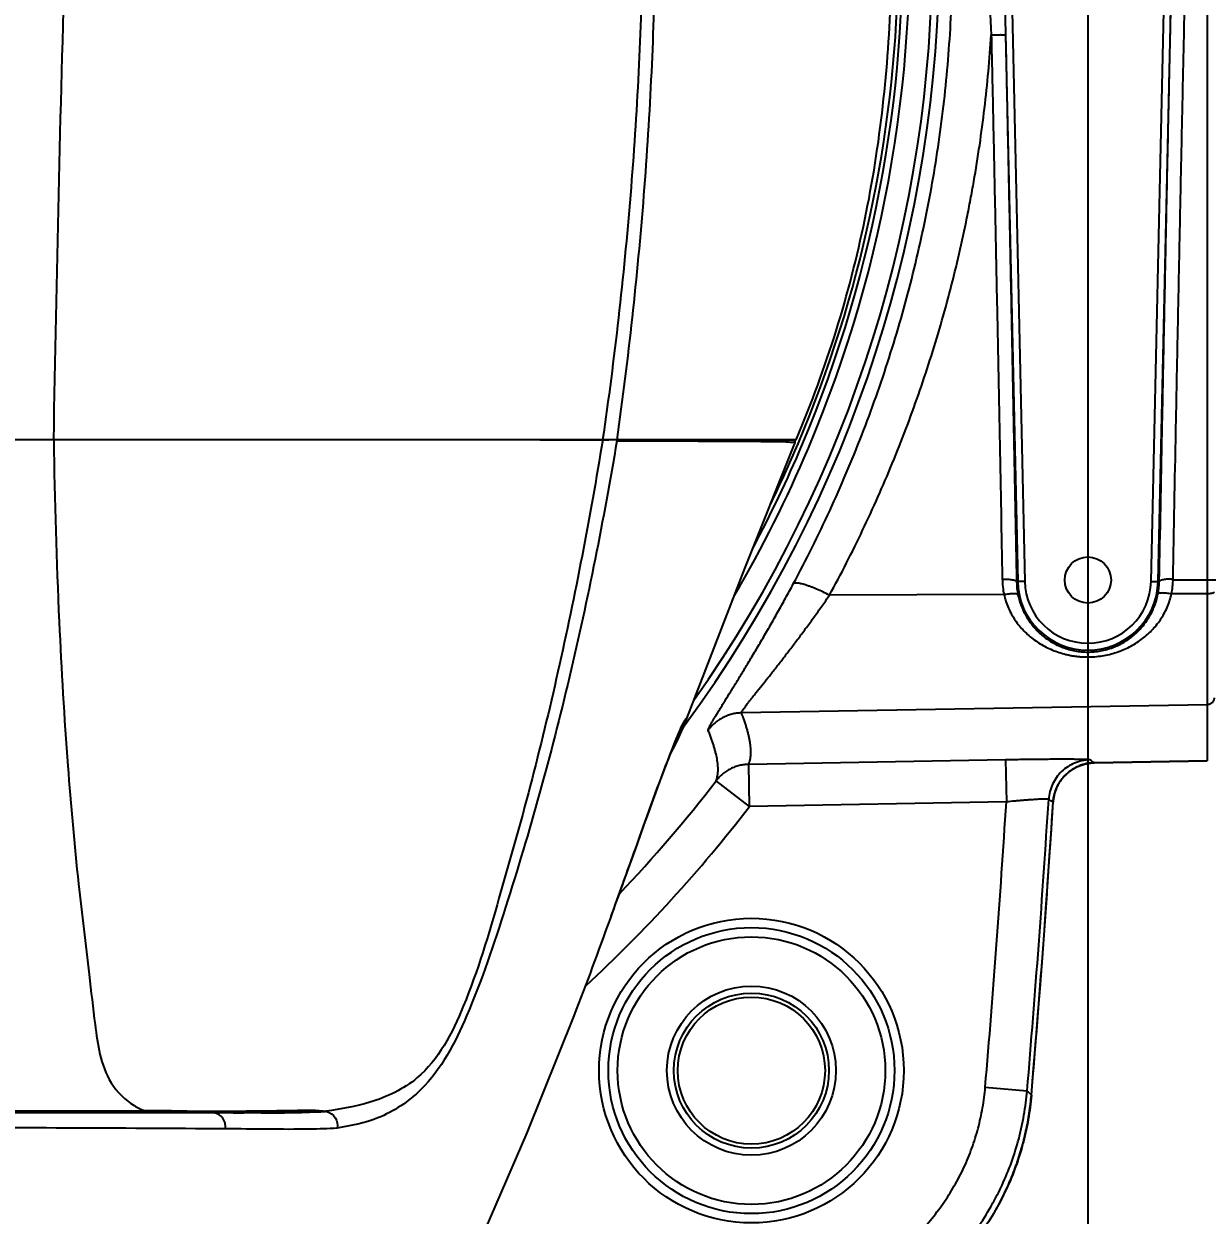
# Model space of a CAD drawing. Header units: millimetres. Extents: x 4086 to 8300, y 123 to 1549.
# Drawn here: x 7036.14 to 7057.24, y 435.42 to 456.67 of the extents above; entities that cross this region are included whole.
import ezdxf

# ---------------------------------------------------------------- set-up
doc = ezdxf.new("R2010")
doc.units = ezdxf.units.MM
doc.layers.add('外形图', color=7, linetype='Continuous')
doc.layers.add('尺寸标注', color=7, linetype='Continuous')
doc.styles.add('思源黑', font='SourceHanSansCN-Normal.ttf')
doc.dimstyles.new('尺寸标注_1_4比例', dxfattribs={"dimtxt": 7, "dimasz": 6, "dimexe": 2, "dimexo": 1.5, "dimgap": 1, "dimtad": 1, "dimdec": 1, "dimlfac": 4, "dimdsep": 46, "dimtxsty": '思源黑', "dimcen": 0.09, "dimadec": 0, "dimazin": 0, "dimtp": 0.01, "dimtm": 0.01, "dimtfac": 1, "dimtdec": 1, "dimtofl": 0, "dimtmove": 0, "dimatfit": 3, "dimfxl": 1, "dimtolj": 1, "dimarcsym": 0})

# ---------------------------------------------------------------- blocks, each defined once
blk = doc.blocks.new('*D761')
at = {"layer": 'Defpoints', "color": 0}
for p in [(7055.112, 469.247), (7016.612, 423.975), (7055.112, 413.097)]:
    blk.add_point(p, dxfattribs=at)
at = {"layer": '尺寸标注', "color": 0, "lineweight": -2}
for p, q in [((7055.112, 467.747), (7055.112, 411.097)), ((7016.612, 422.475), (7016.612, 411.097)), ((7022.612, 413.097), (7049.112, 413.097))]:
    blk.add_line(p, q, dxfattribs=at)
at = {"layer": '尺寸标注', "color": 0}
for points in [[(7022.612, 414.097), (7022.612, 412.097), (7016.612, 413.097)], [(7049.112, 412.097), (7049.112, 414.097), (7055.112, 413.097)]]:
    blk.add_solid(points, dxfattribs=at)
at = {"layer": '尺寸标注', "color": 0, "insert": (7035.862, 417.659), "char_height": 7, "attachment_point": 5, "style": '思源黑'}
blk.add_mtext('\\A1;154', dxfattribs=at)
blk = doc.blocks.new('*D762')
at = {"layer": 'Defpoints', "color": 0}
for p in [(7055.112, 469.252), (7055.112, 446.747), (7087.838, 446.747)]:
    blk.add_point(p, dxfattribs=at)
at = {"layer": '尺寸标注', "color": 0, "lineweight": -2}
for p, q in [((7056.612, 469.252), (7089.838, 469.252)), ((7087.838, 463.252), (7087.838, 452.747)), ((7056.612, 446.747), (7089.838, 446.747))]:
    blk.add_line(p, q, dxfattribs=at)
at = {"layer": '尺寸标注', "color": 0}
for points in [[(7088.838, 463.252), (7086.838, 463.252), (7087.838, 469.252)], [(7086.838, 452.747), (7088.838, 452.747), (7087.838, 446.747)]]:
    blk.add_solid(points, dxfattribs=at)
at = {"layer": '尺寸标注', "color": 0, "insert": (7083.214, 457.999), "char_height": 7, "attachment_point": 5, "rotation": 90, "style": '思源黑'}
blk.add_mtext('\\A1;90', dxfattribs=at)

msp = doc.modelspace()

# ---------------------------------------------------------------- linework, layer by layer
at = {"layer": '外形图'}
for p, q in [((7057.2393, 472.4718), (7057.2393, 443.5217)), ((7053.7471, 457.4449), (7053.9852, 446.7218)), ((7056.239, 446.7218), (7056.477, 457.4449)), ((7056.3639, 446.719), (7056.6019, 457.4421)), ((7053.6437, 456.4698), (7053.8602, 446.719)), ((7049.911, 449.2468), (7050.0178, 449.508)), ((7049.901, 449.2468), (7035.2829, 449.2468)), ((7045.3439, 449.2468), (7046.5674, 449.2468)), ((7048.2803, 449.2468), (7049.911, 449.2468)), ((7049.8918, 449.1996), (7049.901, 449.2468)), ((7053.9852, 446.7218), (7053.8397, 446.7185)), ((7056.239, 446.7218), (7056.3854, 446.7185)), ((7053.6163, 446.4871), (7050.504, 446.4758)), ((7057.2393, 446.5003), (7056.6023, 446.498)), ((7057.2393, 444.5217), (7048.9351, 444.3768)), ((7047.8939, 444.1798), (7047.9072, 444.2051)), ((7047.9072, 444.2051), (7047.9096, 444.2095)), ((7047.6691, 443.6453), (7047.7451, 443.7887)), ((7053.6457, 443.539), (7049.0642, 443.459)), ((7049.0772, 442.7093), (7049.0642, 443.459)), ((7053.6457, 443.539), (7053.6588, 442.7893)), ((7055.2275, 443.4866), (7057.2393, 443.5217)), ((7057.2393, 443.5217), (7055.2275, 443.4866)), ((7049.0772, 442.7093), (7048.4818, 443.1652)), ((7053.6588, 442.7893), (7049.0772, 442.7093)), ((7045.947, 438.9643), (7045.9519, 438.9766)), ((7053.2818, 437.7018), (7054.0289, 437.6385)), ((7054.1048, 437.561), (7054.0289, 437.6385)), ((7038.1032, 437.2789), (7038.2929, 437.2794)), ((7041.4731, 437.2777), (7041.5255, 437.2714)), ((7039.4994, 437.2468), (7034.0641, 437.2468))]:
    msp.add_line(p, q, dxfattribs=at)
for points in [[(7047.9191, 444.167), (7048.0314, 444.4598), (7048.9934, 446.9496), (7049.8918, 449.1997)], [(7047.7296, 443.7984), (7047.775, 443.9101), (7047.8172, 444.0107), (7047.8551, 444.0973), (7047.8865, 444.1647), (7047.8939, 444.1798)], [(7047.7451, 443.7887), (7047.8123, 443.9237), (7047.8681, 444.0443), (7047.9118, 444.1484), (7047.919, 444.1669)], [(7047.0479, 441.9587), (7047.1265, 442.1776), (7047.202, 442.3871), (7047.2742, 442.5866), (7047.3429, 442.7755), (7047.4079, 442.9528), (7047.4687, 443.1174), (7047.5256, 443.2698), (7047.5796, 443.4128), (7047.6315, 443.5486), (7047.6816, 443.6774), (7047.7296, 443.7984)], [(7054.4921, 442.7843), (7054.4928, 442.7938), (7054.4936, 442.8034), (7054.4945, 442.8131), (7054.4956, 442.8227), (7054.4967, 442.8324), (7054.498, 442.842), (7054.4995, 442.8517), (7054.501, 442.8613), (7054.5027, 442.8709), (7054.5045, 442.8805), (7054.5065, 442.8901), (7054.5085, 442.8996), (7054.5107, 442.9091), (7054.513, 442.9186), (7054.5154, 442.928), (7054.5179, 442.9374), (7054.5206, 442.9468), (7054.5234, 442.9561), (7054.5263, 442.9654), (7054.5293, 442.9746), (7054.5324, 442.9837), (7054.5356, 442.9929), (7054.539, 443.0019), (7054.5425, 443.011), (7054.5461, 443.02), (7054.5498, 443.0289), (7054.5537, 443.0379), (7054.5576, 443.0467), (7054.5617, 443.0555), (7054.5659, 443.0643), (7054.5702, 443.073), (7054.5746, 443.0817), (7054.5791, 443.0903), (7054.5838, 443.0989), (7054.5885, 443.1073), (7054.5934, 443.1158), (7054.5983, 443.1241), (7054.6034, 443.1324), (7054.6086, 443.1406), (7054.6138, 443.1487), (7054.6192, 443.1568), (7054.6247, 443.1648), (7054.6303, 443.1727), (7054.636, 443.1806), (7054.6418, 443.1884), (7054.6477, 443.1961), (7054.6537, 443.2038), (7054.6598, 443.2114), (7054.666, 443.2189), (7054.6723, 443.2263), (7054.6787, 443.2336), (7054.6852, 443.2409), (7054.6918, 443.248), (7054.6985, 443.2551), (7054.7053, 443.2621), (7054.7121, 443.269), (7054.719, 443.2758), (7054.726, 443.2825), (7054.7331, 443.2891), (7054.7403, 443.2956), (7054.7476, 443.302), (7054.7549, 443.3083), (7054.7624, 443.3145), (7054.7699, 443.3207), (7054.7775, 443.3267), (7054.7852, 443.3327), (7054.793, 443.3385), (7054.8008, 443.3443), (7054.8087, 443.35), (7054.8167, 443.3555), (7054.8248, 443.361), (7054.833, 443.3663), (7054.8412, 443.3715), (7054.8494, 443.3767), (7054.8577, 443.3817), (7054.8661, 443.3866), (7054.8746, 443.3914), (7054.8831, 443.3961), (7054.8916, 443.4006), (7054.9002, 443.4051), (7054.9089, 443.4094), (7054.9177, 443.4137), (7054.9265, 443.4178), (7054.9353, 443.4218), (7054.9442, 443.4257), (7054.9532, 443.4295), (7054.9622, 443.4332), (7054.9713, 443.4367), (7054.9804, 443.4401), (7054.9895, 443.4434), (7054.9987, 443.4466), (7055.0079, 443.4497), (7055.0171, 443.4527), (7055.0264, 443.4555), (7055.0357, 443.4582), (7055.0451, 443.4608), (7055.0544, 443.4632), (7055.0639, 443.4656), (7055.0733, 443.4678), (7055.0828, 443.4699), (7055.0923, 443.4719), (7055.1019, 443.4738), (7055.1115, 443.4755), (7055.1211, 443.4771), (7055.1307, 443.4786), (7055.1404, 443.48), (7055.1501, 443.4812), (7055.1598, 443.4823), (7055.1695, 443.4833), (7055.1792, 443.4842), (7055.1889, 443.4849), (7055.1986, 443.4855), (7055.2083, 443.486), (7055.218, 443.4864), (7055.2275, 443.4866)], [(7054.1049, 437.561), (7054.1448, 438.0359), (7054.1837, 438.5109), (7054.2218, 438.9859), (7054.2588, 439.4608), (7054.295, 439.9358), (7054.3302, 440.4106), (7054.3645, 440.8855), (7054.3978, 441.3603), (7054.4302, 441.8351), (7054.4616, 442.3098), (7054.4921, 442.7843)], [(7046.5971, 440.7051), (7046.6971, 440.9819), (7046.7912, 441.2434), (7047.0479, 441.9587)], [(7043.9126, 434.1088), (7045.1105, 436.8844), (7045.9519, 438.9766)], [(7053.3949, 435.3867), (7053.4158, 435.4214), (7053.4364, 435.4562), (7053.4568, 435.4912), (7053.4768, 435.5264), (7053.4966, 435.5618), (7053.5161, 435.5972), (7053.5352, 435.6329), (7053.5541, 435.6687), (7053.5727, 435.7046), (7053.591, 435.7407), (7053.6091, 435.7769), (7053.6268, 435.8133), (7053.6442, 435.8499), (7053.6614, 435.8866), (7053.6782, 435.9234), (7053.6948, 435.9604), (7053.711, 435.9975), (7053.7269, 436.0347), (7053.7426, 436.072), (7053.7579, 436.1095), (7053.7729, 436.1471), (7053.7877, 436.1848), (7053.8021, 436.2226), (7053.8162, 436.2605), (7053.83, 436.2986), (7053.8435, 436.3368), (7053.8567, 436.3751), (7053.8696, 436.4135), (7053.8821, 436.4519), (7053.8944, 436.4905), (7053.9063, 436.5292), (7053.918, 436.568), (7053.9293, 436.6069), (7053.9403, 436.6458), (7053.951, 436.6849), (7053.9613, 436.724), (7053.9714, 436.7633), (7053.9811, 436.8026), (7053.9905, 436.842), (7053.9996, 436.8814), (7054.0084, 436.921), (7054.0168, 436.9606), (7054.025, 437.0002), (7054.0328, 437.04), (7054.0403, 437.0798), (7054.0474, 437.1196), (7054.0543, 437.1595), (7054.0608, 437.1995), (7054.067, 437.2395), (7054.0729, 437.2796), (7054.0784, 437.3197), (7054.0836, 437.3599), (7054.0885, 437.4001), (7054.0931, 437.4403), (7054.0974, 437.4806), (7054.1013, 437.5209), (7054.1049, 437.561)]]:
    msp.add_lwpolyline(points, dxfattribs=at)
for centre, radius in [((7055.1121, 446.7468), 0.4125), ((7049.1121, 437.9968), 2.7165), ((7049.1121, 437.9968), 2.5511), ((7049.1121, 437.9968), 2.3858), ((7049.1121, 437.9968), 1.5073), ((7049.1121, 437.9968), 1.3824), ((7049.1121, 437.9968), 1.3125)]:
    msp.add_circle(centre, radius, dxfattribs=at)
for centre, radius, start, end in [((7029.1121, 457.9968), 23.3524, 323.61323, 36.38561), ((7029.1121, 457.9968), 23.2275, 324.77984, 35.227), ((7029.1121, 457.9968), 22.8218, 337.04853, 30.339), ((7029.1121, 457.9968), 22.6968, 337.05032, 28.08051), ((7631.4416, 439.4579), 594.8564, 178.2140734, 179.0571085), ((7029.1121, 457.9968), 22.6214, 337.05424, 358.73349), ((7103.3241, 459.6903), 50.0384, 182.58005, 183.68924), ((7029.1121, 457.9968), 22.6214, 334.06962, 337.05376), ((7029.1121, 457.9968), 22.8218, 329.68117, 337.04805), ((7029.1121, 457.9968), 22.6968, 331.97271, 337.04983), ((7055.0938, 446.7918), 1.5086, 181.06946, 191.65383), ((7055.1134, 446.7413), 1.2739, 181.02323, 191.55338), ((7055.1121, 446.7468), 1.2521, 181.27146, 358.72854), ((7055.1121, 446.7468), 1.1272, 181.27146, 358.72854), ((7055.1117, 446.7413), 1.2739, 348.8624, 358.97627), ((7055.1226, 446.7919), 1.5086, 348.76537, 358.93012), ((7046.6865, 444.6416), 1.3208, 339.16896, 340.51799), ((7029.1121, 457.9968), 24.3959, 316.33032, 322.55844), ((6812.5019, 458.1005), 242.3922, 355.157499, 356.389412), ((7029.1121, 457.9968), 25.1459, 312.68069, 322.55844), ((6812.4987, 458.1004), 241.6456, 355.157592, 356.367199), ((6812.6821, 458.0872), 242.2937, 355.14031, 356.378891), ((6731.0549, 554.6309), 335.4781, 340.148049, 340.325993), ((7036.4968, 1103.6182), 666.3412, 269.7909352, 270.1381299), ((7038.4492, 376.1357), 61.1437, 89.909367, 90.146009), ((7038.411, 366.767), 70.5125, 89.708069, 89.890414), ((7039.5889, 511.1606), 73.8857, 269.776399, 270.211801), ((7039.591, 512.6601), 75.3851, 270.20598, 270.331474), ((7039.6696, 501.7673), 64.4921, 270.317585, 270.86811), ((7040.0688, 476.7017), 39.4232, 270.84002, 271.55278), ((7041.3602, 438.1096), 0.8466, 254.71774, 269.15989), ((7041.4877, 437.0449), 0.2275, 76.44607, 82.14173), ((7040.4062, 470.9689), 33.7241, 269.93335, 270.74492), ((7040.5809, 456.1001), 18.8543, 270.80147, 271.24163), ((7040.6742, 451.8008), 14.554, 271.24136, 271.74851), ((7040.8154, 447.3907), 10.1416, 271.7113, 273.00908), ((7030.0258, -1246.2582), 1683.2446, 89.669643, 89.8628168)]:
    msp.add_arc(centre, radius, start, end, dxfattribs=at)
for points, knots in [([(7049.8592, 446.6784), (7050.0888, 447.1061), (7050.5228, 447.9773), (7051.0935, 449.323), (7051.582, 450.7049), (7051.9857, 452.1177), (7052.3025, 453.5557), (7052.5304, 455.0135), (7052.6688, 456.4848), (7052.7169, 457.9631), (7052.6741, 459.4413), (7052.5405, 460.9126), (7052.3168, 462.3706), (7052.0046, 463.8091), (7051.6056, 465.222), (7051.1223, 466.6042), (7050.5563, 467.9515), (7050.1246, 468.8242), (7049.8956, 469.2532)], [0, 0, 0, 0, 0.0619727, 0.1241343, 0.1864662, 0.2489497, 0.311566, 0.3743057, 0.4371635, 0.50008, 0.5629792, 0.62581, 0.6885385, 0.7511376, 0.8135782, 0.8758196, 0.93793, 1, 1, 1, 1]), ([(7047.1675, 457.9968), (7047.1571, 457.2649), (7047.1102, 455.8014), (7046.9166, 452.8795), (7046.6703, 450.6954), (7046.4586, 449.2468)], [0, 0, 0, 0, 0.2499851, 0.4999764, 1, 1, 1, 1]), ([(7047.3949, 457.9968), (7047.3749, 456.5336), (7047.2337, 453.6079), (7046.9159, 450.6963), (7046.7106, 449.2472)], [0, 0, 0, 0, 0.4999473, 1, 1, 1, 1]), ([(7050.0178, 449.508), (7050.2765, 450.1392), (7050.7308, 451.429), (7051.2167, 453.4215), (7051.5127, 455.4504), (7051.5938, 456.8148), (7051.6071, 457.4968)], [0, 0, 0, 0, 0.2498787, 0.4999545, 0.7501344, 1, 1, 1, 1]), ([(7053.6222, 457.4421), (7053.624, 457.3611), (7053.6277, 457.199), (7053.633, 456.9559), (7053.6384, 456.7129), (7053.642, 456.5508), (7053.6438, 456.4698)], [0, 0, 0, 0, 0.2499942, 0.4999966, 0.7499962, 1, 1, 1, 1]), ([(7056.3854, 446.7185), (7056.4018, 447.6045), (7056.4272, 448.936), (7056.4622, 450.7143), (7056.4891, 452.0545), (7056.5165, 453.3979), (7056.5445, 454.7441), (7056.5732, 456.0924), (7056.5929, 456.9921), (7056.6029, 457.4421)], [0, 0, 0, 0, 0.2478456, 0.3724888, 0.4974892, 0.6227787, 0.7483169, 0.8740872, 1, 1, 1, 1]), ([(7056.6309, 446.7637), (7056.6474, 447.6455), (7056.6728, 448.9708), (7056.7077, 450.7408), (7056.7346, 452.0748), (7056.762, 453.4119), (7056.79, 454.7517), (7056.8187, 456.0938), (7056.8384, 456.9892), (7056.8484, 457.4371)], [0, 0, 0, 0, 0.2478474, 0.3724906, 0.4974906, 0.6227799, 0.748317, 0.8740868, 1, 1, 1, 1]), ([(7050.504, 446.4758), (7050.7117, 446.8565), (7051.1068, 447.6303), (7051.636, 448.8229), (7052.1005, 450.0453), (7052.4987, 451.2938), (7052.7738, 452.3523), (7052.936, 453.101), (7053.02, 453.5311), (7053.1375, 454.1786), (7053.2812, 455.1567), (7053.3614, 456.032), (7053.3894, 456.4706)], [0, 0, 0, 0, 0.1240811, 0.2484729, 0.3731503, 0.498087, 0.6232564, 0.6859258, 0.7172796, 0.7486456, 0.8742273, 1, 1, 1, 1]), ([(7053.3894, 456.4706), (7053.4057, 456.471), (7053.4377, 456.4716), (7053.4771, 456.4722), (7053.5073, 456.4725), (7053.5285, 456.4726), (7053.5484, 456.4727), (7053.5668, 456.4727), (7053.5835, 456.4726), (7053.5984, 456.4724), (7053.6114, 456.4722), (7053.6209, 456.4719), (7053.6274, 456.4716), (7053.6314, 456.4714), (7053.6349, 456.4712), (7053.6378, 456.4709), (7053.6401, 456.4707), (7053.6418, 456.4704), (7053.6429, 456.4702), (7053.6435, 456.4699), (7053.6436, 456.4698), (7053.6437, 456.4698)], [0, 0, 0, 0, 0.1918786, 0.3770311, 0.464847, 0.5483526, 0.6267451, 0.6992712, 0.7652346, 0.8240024, 0.8750118, 0.9177764, 0.9359375, 0.9518925, 0.9656057, 0.9770472, 0.9861958, 0.9930417, 0.9975992, 0.9990485, 1, 1, 1, 1]), ([(7053.3894, 456.4706), (7053.3983, 456.0632), (7053.4159, 455.2489), (7053.4416, 454.0285), (7053.4668, 452.8103), (7053.4997, 451.1911), (7053.5397, 449.1759), (7053.5705, 447.5659), (7053.5855, 446.7637)], [0, 0, 0, 0, 0.125928, 0.2516615, 0.3771706, 0.502442, 0.7520704, 1, 1, 1, 1]), ([(7053.6437, 456.4698), (7053.6526, 456.0605), (7053.6701, 455.2425), (7053.6958, 454.0165), (7053.721, 452.7927), (7053.754, 451.1662), (7053.794, 449.1417), (7053.8248, 447.5244), (7053.8397, 446.7185)], [0, 0, 0, 0, 0.1259281, 0.251662, 0.3771722, 0.5024436, 0.7520721, 1, 1, 1, 1]), ([(7036.6693, 449.2468), (7036.6857, 448.1652), (7036.742, 446.226), (7036.8994, 443.5856), (7037.0843, 441.4873), (7037.2737, 439.9514), (7037.3903, 438.9381), (7037.479, 438.284), (7037.6618, 437.7517), (7037.94, 437.4721), (7038.1053, 437.3729)], [0, 0, 0, 0, 0.2677091, 0.4800476, 0.6545856, 0.7889282, 0.8630458, 0.9070173, 0.9522895, 1, 1, 1, 1]), ([(7046.4598, 449.2468), (7046.2357, 447.8617), (7045.8364, 445.7956), (7045.183, 443.0797), (7044.6157, 441.0828), (7044.0979, 439.3025), (7043.3848, 437.8923), (7042.3612, 437.4069), (7041.789, 437.3111), (7041.5255, 437.2714)], [0, 0, 0, 0, 0.3076479, 0.460868, 0.6129192, 0.7612082, 0.8726041, 0.9415832, 1, 1, 1, 1]), ([(7046.7122, 449.2291), (7046.4767, 447.817), (7046.0554, 445.7116), (7045.3525, 442.9486), (7044.7432, 440.9279), (7044.148, 439.1252), (7043.4425, 437.74), (7042.5198, 437.124), (7041.9704, 437.0107), (7041.7248, 436.971)], [0, 0, 0, 0, 0.3105598, 0.4652127, 0.6185721, 0.7675031, 0.8795797, 0.9460302, 1, 1, 1, 1]), ([(7046.7122, 449.2291), (7047.0531, 449.2285), (7047.556, 449.2275), (7048.2113, 449.2256), (7048.6655, 449.2242), (7049.0798, 449.221), (7049.3965, 449.2195), (7049.6139, 449.2132), (7049.7482, 449.2162), (7049.8255, 449.1991), (7049.8858, 449.2122), (7049.8917, 449.2001)], [0, 0, 0, 0, 0.3216171, 0.4743552, 0.6182571, 0.7498352, 0.8657476, 0.9156558, 0.9573157, 0.987286, 1, 1, 1, 1]), ([(7049.8917, 449.2001), (7049.8918, 449.2001), (7049.8918, 449.1999), (7049.8918, 449.1998), (7049.8918, 449.1997)], [0, 0, 0, 0, 0.5084216, 1, 1, 1, 1]), ([(7048.3412, 444.0672), (7048.341, 444.0677), (7048.3407, 444.0689), (7048.3406, 444.0709), (7048.3408, 444.0733), (7048.3416, 444.0773), (7048.3432, 444.0832), (7048.3462, 444.0915), (7048.3503, 444.1013), (7048.3577, 444.1175), (7048.3698, 444.1415), (7048.3878, 444.1747), (7048.4099, 444.2138), (7048.4361, 444.2587), (7048.4662, 444.3091), (7048.4999, 444.3648), (7048.5371, 444.4257), (7048.5777, 444.4915), (7048.6377, 444.5886), (7048.7195, 444.7207), (7048.8249, 444.8912), (7048.9386, 445.0766), (7049.0593, 445.2755), (7049.1855, 445.4865), (7049.3161, 445.7083), (7049.4499, 445.9397), (7049.5858, 446.1795), (7049.7229, 446.4264), (7049.8137, 446.5937), (7049.8592, 446.6784)], [0, 0, 0, 0, 0.0005362, 0.0011901, 0.0019774, 0.0029063, 0.0052047, 0.0081047, 0.0116122, 0.015729, 0.0257919, 0.038297, 0.0532031, 0.0704189, 0.0898554, 0.1114296, 0.135065, 0.1606729, 0.1881537, 0.2483403, 0.3148729, 0.3870618, 0.4642356, 0.545765, 0.6310978, 0.7196959, 0.8110385, 0.9046346, 1, 1, 1, 1]), ([(7050.504, 446.4758), (7050.4654, 446.4956), (7050.3894, 446.5329), (7050.2945, 446.5757), (7050.2215, 446.6061), (7050.1702, 446.6261), (7050.1216, 446.6438), (7050.0762, 446.6589), (7050.0342, 446.6714), (7049.996, 446.6812), (7049.9618, 446.6881), (7049.936, 446.6917), (7049.9176, 446.6929), (7049.9056, 446.6931), (7049.8948, 446.6925), (7049.8852, 446.6912), (7049.8768, 446.6892), (7049.8696, 446.6864), (7049.8637, 446.6829), (7049.8605, 446.68), (7049.8592, 446.6784)], [0, 0, 0, 0, 0.1886924, 0.3678929, 0.4522346, 0.5322194, 0.6072596, 0.6768152, 0.7404023, 0.7976039, 0.8480845, 0.8916146, 0.9107465, 0.9281287, 0.9437906, 0.9577885, 0.9702168, 0.9812252, 0.9910429, 1, 1, 1, 1]), ([(7053.5855, 446.7637), (7053.6017, 446.764), (7053.6336, 446.7641), (7053.6801, 446.7623), (7053.7231, 446.7587), (7053.756, 446.7542), (7053.7793, 446.7496), (7053.7943, 446.746), (7053.8073, 446.7421), (7053.8182, 446.7379), (7053.827, 446.7335), (7053.8329, 446.7294), (7053.8362, 446.726), (7053.838, 446.7236), (7053.8392, 446.7211), (7053.8396, 446.7194), (7053.8397, 446.7185)], [0, 0, 0, 0, 0.1835473, 0.3608471, 0.5254505, 0.6714799, 0.7359402, 0.7939847, 0.8452055, 0.8893289, 0.9262739, 0.9562736, 0.9689157, 0.9802098, 0.9904414, 1, 1, 1, 1]), ([(7056.6309, 446.7637), (7056.6151, 446.7639), (7056.584, 446.7638), (7056.539, 446.7618), (7056.4974, 446.7581), (7056.4657, 446.7535), (7056.4433, 446.749), (7056.4289, 446.7454), (7056.4165, 446.7415), (7056.406, 446.7374), (7056.3975, 446.7331), (7056.392, 446.7291), (7056.3887, 446.7258), (7056.387, 446.7234), (7056.3858, 446.721), (7056.3855, 446.7193), (7056.3854, 446.7185)], [0, 0, 0, 0, 0.1850124, 0.3628271, 0.5272697, 0.6727444, 0.736865, 0.7945708, 0.8454834, 0.8893563, 0.9261336, 0.9560702, 0.9687247, 0.9800604, 0.9903586, 1, 1, 1, 1]), ([(7048.9351, 444.3768), (7048.9347, 444.3777), (7048.9346, 444.3795), (7048.9349, 444.382), (7048.9359, 444.3855), (7048.9379, 444.3906), (7048.9414, 444.3978), (7048.9462, 444.4064), (7048.9549, 444.4207), (7048.9689, 444.4419), (7048.9895, 444.471), (7049.0147, 444.5051), (7049.0442, 444.544), (7049.0778, 444.5875), (7049.1151, 444.6353), (7049.156, 444.6872), (7049.2001, 444.7428), (7049.2646, 444.824), (7049.3515, 444.9331), (7049.4621, 445.0727), (7049.5799, 445.2226), (7049.7035, 445.3817), (7049.8316, 445.5488), (7049.9631, 445.7231), (7050.0969, 445.9037), (7050.2324, 446.09), (7050.3686, 446.281), (7050.4589, 446.4104), (7050.504, 446.4758)], [0, 0, 0, 0, 0.0011529, 0.0019326, 0.0028685, 0.0052366, 0.0082888, 0.0120338, 0.0164719, 0.0274064, 0.0410315, 0.057245, 0.0759169, 0.0969093, 0.1200831, 0.1453002, 0.172421, 0.2013075, 0.263862, 0.3320156, 0.4049475, 0.4819454, 0.5623982, 0.6457832, 0.7316367, 0.8195427, 0.9091184, 1, 1, 1, 1]), ([(7053.6163, 446.4871), (7053.6318, 446.4902), (7053.6622, 446.4957), (7053.7068, 446.5018), (7053.7482, 446.5056), (7053.7801, 446.5068), (7053.8029, 446.5063), (7053.8177, 446.5053), (7053.8306, 446.5036), (7053.8416, 446.5014), (7053.8507, 446.4986), (7053.8569, 446.4956), (7053.8607, 446.4929), (7053.8628, 446.4908), (7053.8644, 446.4886), (7053.8651, 446.487), (7053.8653, 446.4861)], [0, 0, 0, 0, 0.1847942, 0.3623256, 0.5264762, 0.6717086, 0.7357467, 0.7934065, 0.8443193, 0.8882501, 0.9251571, 0.9553138, 0.9681185, 0.9796326, 0.9901354, 1, 1, 1, 1]), ([(7053.6163, 446.4871), (7053.6256, 446.4456), (7053.6483, 446.3639), (7053.6938, 446.2459), (7053.7497, 446.1339), (7053.815, 446.0283), (7053.889, 445.9297), (7053.9709, 445.8383), (7054.06, 445.7544), (7054.1559, 445.678), (7054.258, 445.6094), (7054.366, 445.5488), (7054.4794, 445.4965), (7054.5979, 445.4528), (7054.7, 445.424), (7054.7835, 445.4057), (7054.8472, 445.3943), (7054.9115, 445.3854), (7054.9764, 445.3791), (7055.0416, 445.3753), (7055.1289, 445.3736), (7055.2381, 445.3777), (7055.3678, 445.3933), (7055.4951, 445.4188), (7055.6189, 445.4538), (7055.7383, 445.4981), (7055.8901, 445.5686), (7056.0668, 445.6778), (7056.2228, 445.8138), (7056.332, 445.9369), (7056.4059, 446.0365), (7056.4709, 446.1429), (7056.5263, 446.2557), (7056.5711, 446.3743), (7056.5932, 446.4563), (7056.6023, 446.498)], [0, 0, 0, 0, 0.0316849, 0.0630443, 0.0940901, 0.1248599, 0.155412, 0.1858199, 0.2161668, 0.2465416, 0.2770339, 0.3077301, 0.3387047, 0.3700156, 0.4016892, 0.4176622, 0.4337176, 0.4498473, 0.4660393, 0.4822777, 0.4985454, 0.5310937, 0.5635469, 0.5957836, 0.6277207, 0.6593189, 0.6905882, 0.7522838, 0.8134227, 0.8440259, 0.8747457, 0.905655, 0.9368125, 0.9682563, 1, 1, 1, 1]), ([(7053.8653, 446.4861), (7053.8728, 446.4495), (7053.8909, 446.3774), (7053.9269, 446.2727), (7053.9712, 446.1729), (7054.023, 446.0784), (7054.0818, 445.9895), (7054.1472, 445.9065), (7054.2188, 445.8294), (7054.2964, 445.7586), (7054.3799, 445.6942), (7054.4691, 445.6364), (7054.564, 445.5857), (7054.6643, 445.5426), (7054.7699, 445.5078), (7054.8801, 445.4819), (7054.9939, 445.4659), (7055.1098, 445.4603), (7055.226, 445.4654), (7055.3407, 445.4811), (7055.4521, 445.5068), (7055.5591, 445.5419), (7055.6609, 445.5855), (7055.7883, 445.6536), (7055.9342, 445.7572), (7056.0601, 445.8831), (7056.1473, 445.9949), (7056.206, 446.0847), (7056.2575, 446.1801), (7056.3013, 446.2807), (7056.3367, 446.3859), (7056.3543, 446.4584), (7056.3616, 446.4952)], [0, 0, 0, 0, 0.0320373, 0.0636153, 0.0947417, 0.1254566, 0.1558269, 0.1859411, 0.2159053, 0.245839, 0.2758717, 0.3061393, 0.3367751, 0.3679, 0.3996009, 0.4318975, 0.4647251, 0.4979039, 0.5311727, 0.5642506, 0.5969159, 0.6290428, 0.6606068, 0.6916681, 0.7526664, 0.8131105, 0.8434678, 0.8740458, 0.9049342, 0.9362008, 0.9678867, 1, 1, 1, 1]), ([(7056.6023, 446.498), (7056.5871, 446.5008), (7056.5574, 446.5057), (7056.5141, 446.5112), (7056.474, 446.5145), (7056.4432, 446.5153), (7056.4213, 446.5147), (7056.4072, 446.5136), (7056.3948, 446.512), (7056.3842, 446.5098), (7056.3755, 446.5071), (7056.3696, 446.5042), (7056.366, 446.5016), (7056.364, 446.4996), (7056.3625, 446.4975), (7056.3618, 446.496), (7056.3616, 446.4952)], [0, 0, 0, 0, 0.1865278, 0.3648929, 0.5291998, 0.6741352, 0.7379199, 0.7952874, 0.8458883, 0.8895025, 0.9260974, 0.9559478, 0.9685989, 0.9799573, 0.9903003, 1, 1, 1, 1]), ([(7057.3621, 446.5264), (7057.3621, 446.5255), (7057.3616, 446.5236), (7057.3596, 446.521), (7057.3566, 446.5186), (7057.3525, 446.5163), (7057.3474, 446.514), (7057.3412, 446.5119), (7057.334, 446.5098), (7057.3228, 446.5072), (7057.3068, 446.5045), (7057.2858, 446.5022), (7057.263, 446.5007), (7057.2473, 446.5003), (7057.2393, 446.5003)], [0, 0, 0, 0, 0.0200292, 0.043654, 0.0730838, 0.1093273, 0.152729, 0.2032767, 0.2607433, 0.3247564, 0.4703899, 0.6354085, 0.8140644, 1, 1, 1, 1]), ([(7057.3621, 444.6466), (7057.3621, 444.6385), (7057.3605, 444.6223), (7057.3535, 444.599), (7057.3421, 444.5774), (7057.3268, 444.5585), (7057.3081, 444.5428), (7057.2867, 444.5311), (7057.2635, 444.5237), (7057.2473, 444.5218), (7057.2393, 444.5217)], [0, 0, 0, 0, 0.1249567, 0.2499195, 0.3748946, 0.4998856, 0.624894, 0.7499185, 0.8749554, 1, 1, 1, 1]), ([(7047.7361, 443.8188), (7047.7666, 443.8946), (7047.831, 444.0418), (7047.8729, 444.1573), (7047.9677, 444.3168), (7047.9403, 444.2256), (7047.9317, 444.2011)], [0, 0, 0, 0, 0.4195195, 0.7441997, 0.866691, 1, 1, 1, 1]), ([(7048.9351, 444.3768), (7048.9062, 444.3763), (7048.8484, 444.3719), (7048.7631, 444.3554), (7048.6802, 444.3291), (7048.6009, 444.2934), (7048.5263, 444.2489), (7048.4573, 444.196), (7048.3948, 444.1355), (7048.3581, 444.0906), (7048.3412, 444.0672)], [0, 0, 0, 0, 0.1250005, 0.2500056, 0.3750134, 0.5000211, 0.625026, 0.7500255, 0.8750172, 1, 1, 1, 1]), ([(7049.0642, 443.459), (7049.0667, 443.4657), (7049.0702, 443.4759), (7049.0749, 443.4899), (7049.0784, 443.5011), (7049.0819, 443.5126), (7049.0862, 443.5281), (7049.0909, 443.5477), (7049.0953, 443.5715), (7049.0987, 443.5955), (7049.1011, 443.6198), (7049.1031, 443.6529), (7049.1033, 443.6954), (7049.1006, 443.7476), (7049.0951, 443.8017), (7049.0871, 443.8577), (7049.0766, 443.9157), (7049.0636, 443.9756), (7049.0484, 444.0373), (7049.0307, 444.1011), (7049.0141, 444.1553), (7048.9996, 444.1996), (7048.9879, 444.2337), (7048.9755, 444.2683), (7048.9622, 444.3035), (7048.9488, 444.3398), (7048.9398, 444.3644), (7048.9351, 444.3768)], [0, 0, 0, 0, 0.022481, 0.0344005, 0.0468323, 0.0596098, 0.0724215, 0.0979485, 0.1234559, 0.1490547, 0.1748442, 0.200912, 0.2541724, 0.3093414, 0.3667566, 0.4265436, 0.4887601, 0.5534614, 0.6207063, 0.6905628, 0.7631186, 0.800453, 0.8385213, 0.8773462, 0.9170132, 0.9579312, 1, 1, 1, 1]), ([(7048.4818, 443.1652), (7048.4867, 443.1788), (7048.4937, 443.1998), (7048.5016, 443.2288), (7048.5068, 443.2518), (7048.511, 443.2751), (7048.514, 443.2987), (7048.516, 443.3225), (7048.5171, 443.3467), (7048.5174, 443.3712), (7048.5166, 443.4048), (7048.5137, 443.4479), (7048.5075, 443.5011), (7048.4956, 443.576), (7048.4789, 443.6533), (7048.458, 443.7328), (7048.4396, 443.7956), (7048.4224, 443.8489), (7048.4074, 443.8926), (7048.3954, 443.9262), (7048.3826, 443.9603), (7048.369, 443.995), (7048.3552, 444.0308), (7048.346, 444.055), (7048.3412, 444.0672)], [0, 0, 0, 0, 0.046412, 0.0713146, 0.0967082, 0.1221999, 0.1476254, 0.1731927, 0.1991021, 0.2254167, 0.2521659, 0.3071951, 0.3645461, 0.4243356, 0.551431, 0.6188643, 0.6889687, 0.7618326, 0.7993458, 0.8376096, 0.8766484, 0.9165471, 0.9576928, 1, 1, 1, 1]), ([(7046.949, 441.6861), (7047.015, 441.8704), (7047.2711, 442.5835), (7047.5262, 443.2974), (7047.7361, 443.8188)], [0, 0, 0, 0, 0.2583234, 1, 1, 1, 1]), ([(7049.0642, 443.459), (7049.036, 443.4586), (7048.9799, 443.4544), (7048.8968, 443.4388), (7048.8161, 443.4139), (7048.7386, 443.3802), (7048.6654, 443.338), (7048.5975, 443.2878), (7048.5356, 443.2303), (7048.4989, 443.1876), (7048.4818, 443.1652)], [0, 0, 0, 0, 0.1250098, 0.2500166, 0.3750209, 0.5000222, 0.6250206, 0.7500161, 0.8750089, 1, 1, 1, 1]), ([(7055.1481, 443.5384), (7055.1477, 443.5387), (7055.1465, 443.5392), (7055.1443, 443.5398), (7055.1411, 443.5403), (7055.1371, 443.5409), (7055.1323, 443.5414), (7055.1241, 443.5422), (7055.1117, 443.5431), (7055.0942, 443.544), (7055.0734, 443.5449), (7055.0492, 443.5457), (7055.0218, 443.5464), (7054.9911, 443.5471), (7054.9573, 443.5476), (7054.9204, 443.5481), (7054.8653, 443.5487), (7054.7896, 443.5492), (7054.6909, 443.5494), (7054.5825, 443.5493), (7054.4653, 443.5488), (7054.3406, 443.548), (7054.2095, 443.5468), (7054.0731, 443.5454), (7053.8846, 443.5429), (7053.7417, 443.5407), (7053.6457, 443.539)], [0, 0, 0, 0, 0.0009925, 0.0025356, 0.0046453, 0.0073259, 0.0105782, 0.0144016, 0.0237574, 0.035384, 0.0492704, 0.0653844, 0.0836802, 0.1041117, 0.126633, 0.1511966, 0.1777456, 0.2365168, 0.3023851, 0.3747563, 0.452921, 0.5361524, 0.6236819, 0.7146822, 0.8083184, 1, 1, 1, 1]), ([(7055.1481, 443.5385), (7055.1017, 443.5376), (7055.0086, 443.5273), (7054.8746, 443.4862), (7054.7504, 443.421), (7054.6404, 443.3339), (7054.5484, 443.228), (7054.4776, 443.1068), (7054.4305, 442.9748), (7054.4159, 442.8823), (7054.413, 442.8359)], [0, 0, 0, 0, 0.1249779, 0.2499665, 0.374965, 0.4999711, 0.6249815, 0.7499923, 0.8749997, 1, 1, 1, 1]), ([(7055.2275, 443.4866), (7055.2042, 443.4862), (7055.1577, 443.4832), (7055.0886, 443.4723), (7055.0209, 443.455), (7054.955, 443.4315), (7054.8916, 443.4019), (7054.8112, 443.3549), (7054.7195, 443.2824), (7054.6428, 443.194), (7054.5921, 443.1159), (7054.5596, 443.054), (7054.5331, 442.9893), (7054.5127, 442.9224), (7054.4986, 442.8539), (7054.4935, 442.8076), (7054.492, 442.7843)], [0, 0, 0, 0, 0.0625159, 0.1250314, 0.1875476, 0.250064, 0.3125807, 0.3750977, 0.4999965, 0.6248958, 0.6874134, 0.7499309, 0.8124484, 0.8749658, 0.9374827, 1, 1, 1, 1]), ([(7055.2275, 443.4866), (7055.2142, 443.495), (7055.1875, 443.512), (7055.1612, 443.5295), (7055.1481, 443.5384)], [0, 0, 0, 0, 0.497162, 1, 1, 1, 1]), ([(7054.413, 442.8359), (7054.4128, 442.8361), (7054.4122, 442.8366), (7054.4111, 442.8371), (7054.4095, 442.8375), (7054.4066, 442.8382), (7054.4018, 442.8388), (7054.3947, 442.8394), (7054.3859, 442.8397), (7054.3754, 442.84), (7054.3632, 442.84), (7054.3494, 442.8399), (7054.3339, 442.8395), (7054.3101, 442.8388), (7054.2767, 442.8375), (7054.2323, 442.8353), (7054.1826, 442.8324), (7054.1281, 442.8289), (7054.0692, 442.8247), (7054.0066, 442.82), (7053.9409, 442.8147), (7053.8726, 442.809), (7053.7782, 442.8007), (7053.7068, 442.7939), (7053.6588, 442.7893)], [0, 0, 0, 0, 0.0011573, 0.0027781, 0.0049243, 0.0076213, 0.0147053, 0.0240664, 0.0357029, 0.0495968, 0.0657199, 0.0840364, 0.1045033, 0.1270712, 0.1782858, 0.2371809, 0.3031775, 0.3756339, 0.4538505, 0.537078, 0.6245315, 0.7153947, 0.8088295, 1, 1, 1, 1]), ([(7054.492, 442.7843), (7054.4788, 442.7927), (7054.4522, 442.8096), (7054.426, 442.8269), (7054.413, 442.8359)], [0, 0, 0, 0, 0.4972259, 1, 1, 1, 1]), ([(7049.4071, 433.827), (7049.5306, 433.8375), (7049.777, 433.8694), (7050.0803, 433.9358), (7050.3188, 434.0048), (7050.5539, 434.0841), (7050.7836, 434.1788), (7051.0063, 434.2883), (7051.224, 434.4074), (7051.4861, 434.574), (7051.7818, 434.8006), (7052.0565, 435.0523), (7052.3082, 435.327), (7052.5348, 435.6228), (7052.7348, 435.9372), (7052.9064, 436.2679), (7053.0247, 436.555), (7053.1041, 436.7901), (7053.173, 437.0285), (7053.2395, 437.3318), (7053.2713, 437.5782), (7053.2818, 437.7018)], [0, 0, 0, 0, 0.0624972, 0.1249945, 0.1562505, 0.1875066, 0.2500038, 0.2812599, 0.312516, 0.3750132, 0.4375103, 0.5000075, 0.5625047, 0.6250018, 0.6874991, 0.7499962, 0.8124934, 0.8437495, 0.8750055, 0.9375028, 1, 1, 1, 1]), ([(7049.4703, 433.08), (7049.6157, 433.0923), (7049.8332, 433.1204), (7050.1197, 433.1767), (7050.4034, 433.2455), (7050.752, 433.3547), (7051.0897, 433.4939), (7051.3517, 433.6227), (7051.6079, 433.7629), (7051.9162, 433.9589), (7052.264, 434.2255), (7052.5872, 434.5216), (7052.8833, 434.8448), (7053.15, 435.1927), (7053.346, 435.501), (7053.4861, 435.7571), (7053.6149, 436.0191), (7053.7542, 436.3568), (7053.8634, 436.7054), (7053.9322, 436.9892), (7053.9885, 437.2756), (7054.0165, 437.4931), (7054.0289, 437.6385)], [0, 0, 0, 0, 0.0624961, 0.0937516, 0.1250072, 0.1875034, 0.2499997, 0.2812553, 0.3125109, 0.3750073, 0.4375036, 0.5, 0.5624964, 0.6249927, 0.6874891, 0.7187447, 0.7500003, 0.8124966, 0.8749928, 0.9062484, 0.9375039, 1, 1, 1, 1]), ([(7054.1048, 437.561), (7054.0924, 437.4157), (7054.0643, 437.1983), (7054.008, 436.912), (7053.9392, 436.6284), (7053.83, 436.2799), (7053.6907, 435.9424), (7053.5619, 435.6805), (7053.4218, 435.4244), (7053.2259, 435.1163), (7052.9593, 434.7686), (7052.6634, 434.4455), (7052.3403, 434.1495), (7051.9925, 433.883), (7051.6844, 433.687), (7051.4284, 433.5469), (7051.1665, 433.4182), (7050.8289, 433.2789), (7050.4805, 433.1697), (7050.1969, 433.1009), (7049.9105, 433.0445), (7049.6932, 433.0164), (7049.5478, 433.0041)], [0, 0, 0, 0, 0.0624962, 0.0937519, 0.1250075, 0.1875037, 0.25, 0.2812556, 0.3125112, 0.3750075, 0.4375037, 0.5, 0.5624963, 0.6249925, 0.6874888, 0.7187444, 0.75, 0.8124963, 0.8749925, 0.9062481, 0.9375038, 1, 1, 1, 1]), ([(7041.1371, 437.2929), (7041.1595, 437.2935), (7041.2716, 437.2957), (7041.384, 437.2884), (7041.4731, 437.2777)], [0, 0, 0, 0, 0.2000133, 1, 1, 1, 1]), ([(7039.731, 436.9584), (7039.741, 437.0269), (7039.706, 437.1765), (7039.5657, 437.2468), (7039.4994, 437.2468)], [0, 0, 0, 0, 0.5107196, 1, 1, 1, 1]), ([(7040.1255, 437.247), (7040.2323, 437.2475), (7040.6398, 437.2501), (7041.0472, 437.255), (7041.3478, 437.2631)], [0, 0, 0, 0, 0.2620568, 1, 1, 1, 1]), ([(7041.541, 437.266), (7041.6006, 437.2517), (7041.713, 437.1693), (7041.7362, 437.0333), (7041.7248, 436.971)], [0, 0, 0, 0, 0.4919659, 1, 1, 1, 1]), ([(7041.7248, 436.971), (7041.5624, 436.9602), (7040.8976, 436.9407), (7040.2329, 436.9555), (7039.731, 436.9584)], [0, 0, 0, 0, 0.2448499, 1, 1, 1, 1])]:
    msp.add_open_spline(points, degree=3, knots=knots, dxfattribs=at)
for points in [[(7045.9519, 438.9766), (7046.1759, 439.5495), (7046.3875, 440.1272), (7046.5967, 440.7056)], [(7038.1053, 437.3729), (7038.1653, 437.3369), (7038.2285, 437.3057), (7038.2933, 437.2792)], [(7038.4471, 437.2465), (7038.3948, 437.2503), (7038.3427, 437.2616), (7038.2934, 437.2792)], [(7038.7703, 437.2785), (7038.8957, 437.2779), (7039.0212, 437.277), (7039.1466, 437.2763)], [(7039.1466, 437.2763), (7039.1979, 437.276), (7039.2492, 437.2757), (7039.3005, 437.2755)], [(7041.3478, 437.2631), (7041.4048, 437.2657), (7041.4623, 437.2622), (7041.5188, 437.2702)], [(7040.367, 437.2448), (7040.0778, 437.2448), (7039.7886, 437.2468), (7039.4994, 437.2468)], [(7039.872, 437.246), (7039.9565, 437.2462), (7040.041, 437.2466), (7040.1255, 437.247)]]:
    msp.add_open_spline(points, degree=3, dxfattribs=at)

# ---------------------------------------------------------------- dimensions: what is measured, and where the dimension line sits
at = {"layer": '尺寸标注'}
dim = msp.add_linear_dim(base=(7055.1121, 413.0967), p1=(7016.6121, 423.9748), p2=(7055.1121, 469.2468), dimstyle='尺寸标注_1_4比例', dxfattribs=at)
dim.commit()
dim.dimension.update_dxf_attribs({"geometry": '*D761', "text_midpoint": (7035.8621, 417.6589)})
dim = msp.add_linear_dim(base=(7087.8384, 446.7468), p1=(7055.1123, 469.2519), p2=(7055.1121, 446.7468), angle=90, dimstyle='尺寸标注_1_4比例', dxfattribs=at)
dim.commit()
dim.dimension.update_dxf_attribs({"geometry": '*D762', "text_midpoint": (7083.2141, 457.9993)})

doc.saveas('drawing.dxf')
